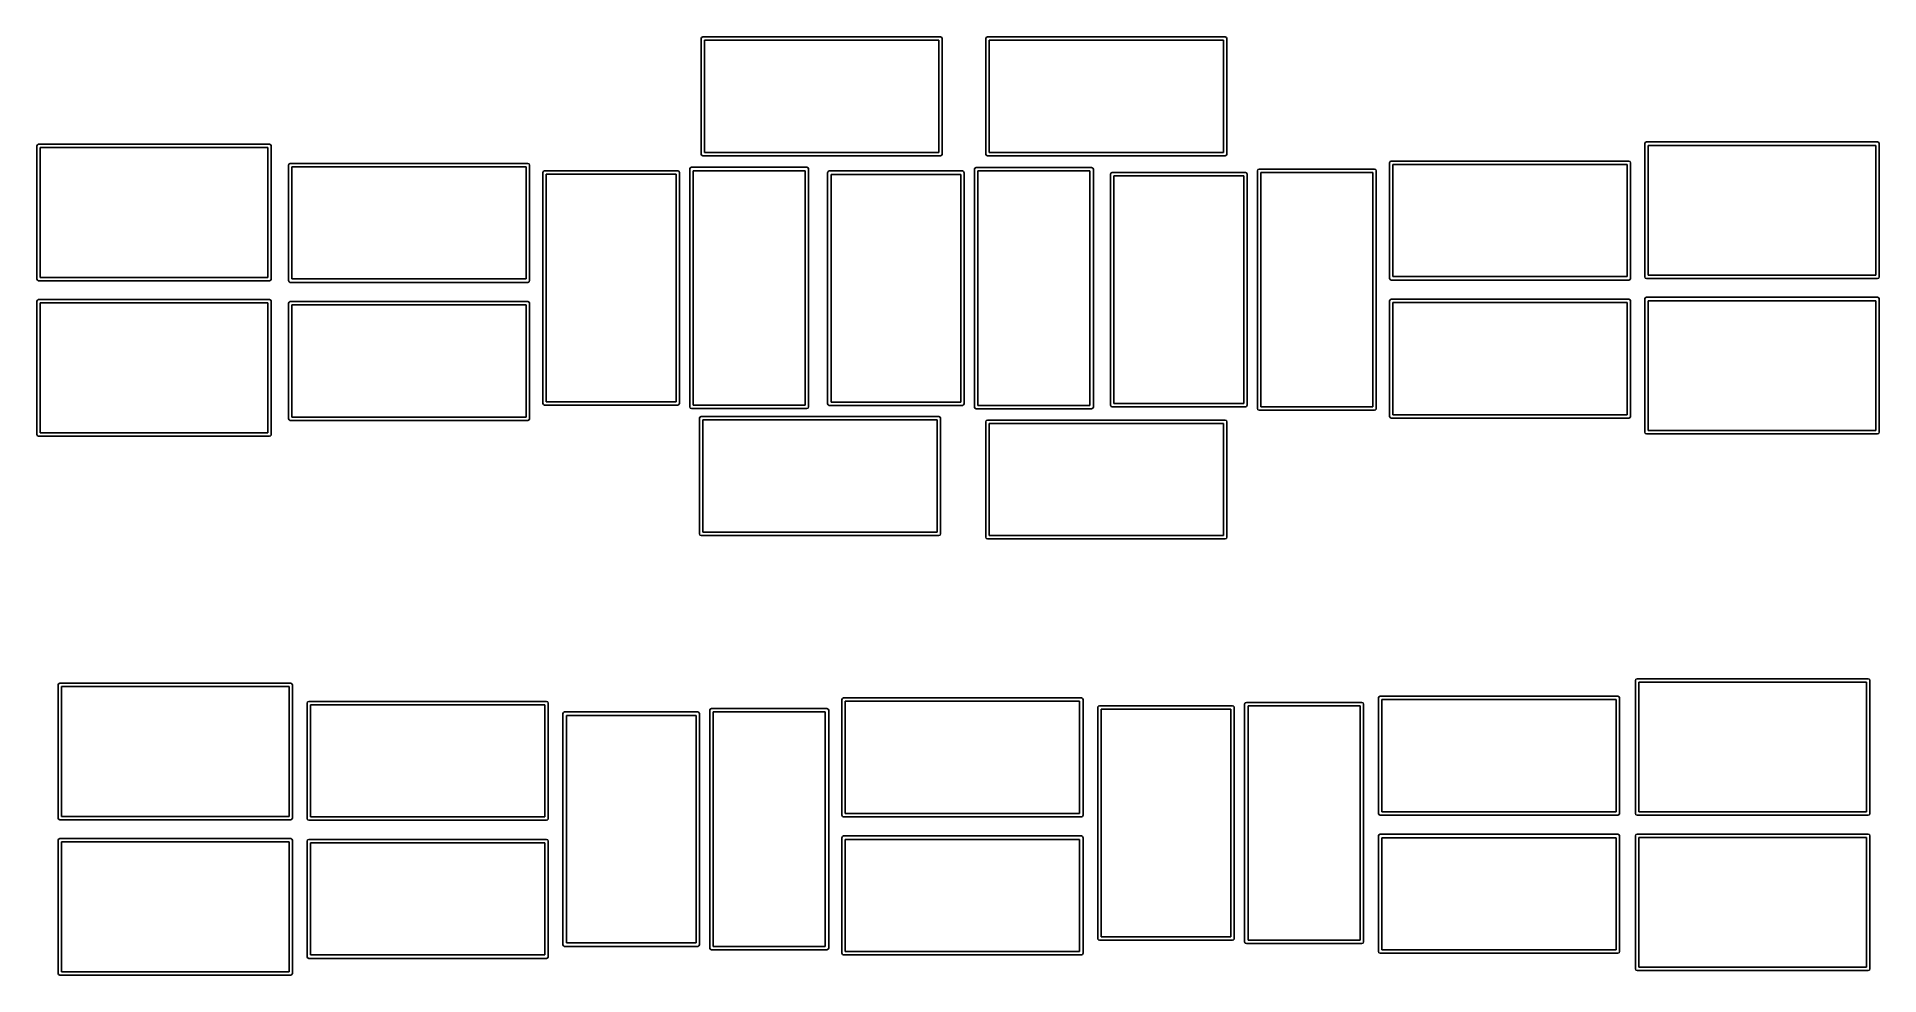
# Model space of a CAD drawing. Extents: x 0.61 to 1.68, y 0.54 to 1.09.
import ezdxf

# ---------------------------------------------------------------- set-up
doc = ezdxf.new("R2010")
doc.units = 0
doc.header["$MEASUREMENT"] = 0
doc.layers.add('BLACK', color=7, linetype='CONTINUOUS')

msp = doc.modelspace()

# ---------------------------------------------------------------- linework, layer by layer
at = {"layer": 'BLACK', "linetype": 'CONTINUOUS'}
for p, q in [((0.99852, 1.08446), (0.998808, 1.08516)), ((0.99852, 1.01754), (0.99852, 1.08446)), ((0.998808, 1.08516), (0.999504, 1.08545)), ((0.999504, 1.08545), (1.1373, 1.08545)), ((1.00049, 1.08348), (1.00049, 1.01852)), ((1.13631, 1.08348), (1.00049, 1.08348)), ((1.13631, 1.01852), (1.13631, 1.08348)), ((1.1373, 1.08545), (1.138, 1.08516)), ((1.138, 1.08516), (1.13828, 1.08446)), ((1.13828, 1.08446), (1.13828, 1.01754)), ((1.16352, 1.08446), (1.16381, 1.08516)), ((1.16352, 1.01754), (1.16352, 1.08446)), ((1.16381, 1.08516), (1.1645, 1.08545)), ((1.1645, 1.08545), (1.3023, 1.08545)), ((1.16549, 1.08348), (1.16549, 1.01852)), ((1.30131, 1.08348), (1.16549, 1.08348)), ((1.30131, 1.01852), (1.30131, 1.08348)), ((1.3023, 1.08545), (1.303, 1.08516)), ((1.303, 1.08516), (1.30328, 1.08446)), ((1.30328, 1.08446), (1.30328, 1.01754)), ((0.613508, 1.02225), (0.613796, 1.02295)), ((0.613508, 0.945087), (0.613508, 1.02225)), ((0.613796, 1.02295), (0.614492, 1.02324)), ((0.614492, 1.02324), (0.74835, 1.02324)), ((0.615476, 1.02127), (0.615476, 0.946071)), ((0.747366, 1.02127), (0.615476, 1.02127)), ((0.747366, 0.946071), (0.747366, 1.02127)), ((0.74835, 1.02324), (0.749046, 1.02295)), ((0.749046, 1.02295), (0.749335, 1.02225)), ((0.749335, 1.02225), (0.749335, 0.945087)), ((0.998808, 1.01684), (0.99852, 1.01754)), ((0.999504, 1.01655), (0.998808, 1.01684)), ((1.1373, 1.01655), (0.999504, 1.01655)), ((1.00049, 1.01852), (1.13631, 1.01852)), ((1.138, 1.01684), (1.1373, 1.01655)), ((1.13828, 1.01754), (1.138, 1.01684)), ((1.16381, 1.01684), (1.16352, 1.01754)), ((1.1645, 1.01655), (1.16381, 1.01684)), ((1.3023, 1.01655), (1.1645, 1.01655)), ((1.16549, 1.01852), (1.30131, 1.01852)), ((1.303, 1.01684), (1.3023, 1.01655)), ((1.30328, 1.01754), (1.303, 1.01684)), ((1.54549, 1.02358), (1.54578, 1.02428)), ((1.54549, 0.946417), (1.54549, 1.02358)), ((1.54578, 1.02428), (1.54647, 1.02457)), ((1.54647, 1.02457), (1.68033, 1.02457)), ((1.54746, 1.0226), (1.54746, 0.947402)), ((1.67935, 1.0226), (1.54746, 1.0226)), ((1.67935, 0.947402), (1.67935, 1.0226)), ((1.68033, 1.02457), (1.68103, 1.02428)), ((1.68103, 1.02428), (1.68131, 1.02358)), ((1.68131, 1.02358), (1.68131, 0.946417)), ((0.75937, 1.01113), (0.759658, 1.01183)), ((0.75937, 0.944205), (0.75937, 1.01113)), ((0.759658, 1.01183), (0.760354, 1.01212)), ((0.760354, 1.01212), (0.89815, 1.01212)), ((0.761339, 1.01015), (0.761339, 0.945189)), ((0.897165, 1.01015), (0.761339, 1.01015)), ((0.897165, 0.945189), (0.897165, 1.01015)), ((0.89815, 1.01212), (0.898846, 1.01183)), ((0.898846, 1.01183), (0.899134, 1.01113)), ((0.899134, 1.01113), (0.899134, 0.944205)), ((0.906835, 1.00693), (0.907123, 1.00763)), ((0.906835, 0.873071), (0.906835, 1.00693)), ((0.907123, 1.00763), (0.907819, 1.00791)), ((0.907819, 1.00791), (0.984984, 1.00791)), ((0.908803, 1.00594), (0.908803, 0.874055)), ((0.984, 1.00594), (0.908803, 1.00594)), ((0.984, 0.874055), (0.984, 1.00594)), ((0.984984, 1.00791), (0.98568, 1.00763)), ((0.98568, 1.00763), (0.985969, 1.00693)), ((0.985969, 1.00693), (0.985969, 0.873071)), ((0.991953, 1.0089), (0.992241, 1.00959)), ((0.991953, 0.871102), (0.991953, 1.0089)), ((0.992241, 1.00959), (0.992937, 1.00988)), ((0.992937, 1.00988), (1.05987, 1.00988)), ((0.993921, 1.00791), (0.993921, 0.872087)), ((1.05888, 1.00791), (0.993921, 1.00791)), ((1.05888, 0.872087), (1.05888, 1.00791)), ((1.05987, 1.00988), (1.06056, 1.00959)), ((1.06056, 1.00959), (1.06085, 1.0089)), ((1.06085, 1.0089), (1.06085, 0.871102)), ((1.07183, 1.00676), (1.07212, 1.00746)), ((1.07183, 0.872902), (1.07183, 1.00676)), ((1.07212, 1.00746), (1.07282, 1.00774)), ((1.07282, 1.00774), (1.14998, 1.00774)), ((1.0738, 1.00578), (1.0738, 0.873886)), ((1.149, 1.00578), (1.0738, 1.00578)), ((1.149, 0.873886), (1.149, 1.00578)), ((1.14998, 1.00774), (1.15068, 1.00746)), ((1.15068, 1.00746), (1.15097, 1.00676)), ((1.15097, 1.00676), (1.15097, 0.872902)), ((1.15695, 1.00873), (1.15724, 1.00942)), ((1.15695, 0.870933), (1.15695, 1.00873)), ((1.15724, 1.00942), (1.15794, 1.00971)), ((1.15794, 1.00971), (1.22487, 1.00971)), ((1.15892, 1.00774), (1.15892, 0.871917)), ((1.22388, 1.00774), (1.15892, 1.00774)), ((1.22388, 0.871917), (1.22388, 1.00774)), ((1.22487, 1.00971), (1.22556, 1.00942)), ((1.22556, 1.00942), (1.22585, 1.00873)), ((1.22585, 1.00873), (1.22585, 0.870933)), ((1.23583, 1.00593), (1.23612, 1.00663)), ((1.23583, 0.872071), (1.23583, 1.00593)), ((1.23612, 1.00663), (1.23682, 1.00691)), ((1.23682, 1.00691), (1.31398, 1.00691)), ((1.2378, 1.00494), (1.2378, 0.873055)), ((1.313, 1.00494), (1.2378, 1.00494)), ((1.313, 0.873055), (1.313, 1.00494)), ((1.31398, 1.00691), (1.31468, 1.00663)), ((1.31468, 1.00663), (1.31497, 1.00593)), ((1.31497, 1.00593), (1.31497, 0.872071)), ((1.32095, 1.0079), (1.32124, 1.00859)), ((1.32095, 0.870102), (1.32095, 1.0079)), ((1.32124, 1.00859), (1.32194, 1.00888)), ((1.32194, 1.00888), (1.38887, 1.00888)), ((1.32292, 1.00691), (1.32292, 0.871087)), ((1.38788, 1.00691), (1.32292, 1.00691)), ((1.38788, 0.871087), (1.38788, 1.00691)), ((1.38887, 1.00888), (1.38956, 1.00859)), ((1.38956, 1.00859), (1.38985, 1.0079)), ((1.38985, 1.0079), (1.38985, 0.870102)), ((1.39752, 1.01246), (1.39781, 1.01316)), ((1.39752, 0.945535), (1.39752, 1.01246)), ((1.39781, 1.01316), (1.3985, 1.01345)), ((1.3985, 1.01345), (1.5363, 1.01345)), ((1.39949, 1.01148), (1.39949, 0.94652)), ((1.53531, 1.01148), (1.39949, 1.01148)), ((1.53531, 0.94652), (1.53531, 1.01148)), ((1.5363, 1.01345), (1.537, 1.01316)), ((1.537, 1.01316), (1.53728, 1.01246)), ((1.53728, 1.01246), (1.53728, 0.945535)), ((0.613796, 0.944391), (0.613508, 0.945087)), ((0.614492, 0.944102), (0.613796, 0.944391)), ((0.74835, 0.944102), (0.614492, 0.944102)), ((0.615476, 0.946071), (0.747366, 0.946071)), ((0.749046, 0.944391), (0.74835, 0.944102)), ((0.749335, 0.945087), (0.749046, 0.944391)), ((0.759658, 0.943509), (0.75937, 0.944205)), ((0.760354, 0.94322), (0.759658, 0.943509)), ((0.89815, 0.94322), (0.760354, 0.94322)), ((0.761339, 0.945189), (0.897165, 0.945189)), ((0.898846, 0.943509), (0.89815, 0.94322)), ((0.899134, 0.944205), (0.898846, 0.943509)), ((1.39781, 0.944839), (1.39752, 0.945535)), ((1.3985, 0.944551), (1.39781, 0.944839)), ((1.5363, 0.944551), (1.3985, 0.944551)), ((1.39949, 0.94652), (1.53531, 0.94652)), ((1.537, 0.944839), (1.5363, 0.944551)), ((1.53728, 0.945535), (1.537, 0.944839)), ((1.54578, 0.945721), (1.54549, 0.946417)), ((1.54647, 0.945433), (1.54578, 0.945721)), ((1.68033, 0.945433), (1.54647, 0.945433)), ((1.54746, 0.947402), (1.67935, 0.947402)), ((1.68103, 0.945721), (1.68033, 0.945433)), ((1.68131, 0.946417), (1.68103, 0.945721)), ((0.613508, 0.932252), (0.613796, 0.932948)), ((0.613508, 0.855087), (0.613508, 0.932252)), ((0.613796, 0.932948), (0.614492, 0.933236)), ((0.614492, 0.933236), (0.74835, 0.933236)), ((0.615476, 0.931268), (0.615476, 0.856071)), ((0.747366, 0.931268), (0.615476, 0.931268)), ((0.747366, 0.856071), (0.747366, 0.931268)), ((0.74835, 0.933236), (0.749046, 0.932948)), ((0.749046, 0.932948), (0.749335, 0.932252)), ((0.749335, 0.932252), (0.749335, 0.855087)), ((0.75937, 0.931134), (0.759658, 0.93183)), ((0.75937, 0.864205), (0.75937, 0.931134)), ((0.759658, 0.93183), (0.760354, 0.932118)), ((0.760354, 0.932118), (0.89815, 0.932118)), ((0.761339, 0.93015), (0.761339, 0.865189)), ((0.897165, 0.93015), (0.761339, 0.93015)), ((0.897165, 0.865189), (0.897165, 0.93015)), ((0.89815, 0.932118), (0.898846, 0.93183)), ((0.898846, 0.93183), (0.899134, 0.931134)), ((0.899134, 0.931134), (0.899134, 0.864205)), ((1.39752, 0.932465), (1.39781, 0.933161)), ((1.39752, 0.865535), (1.39752, 0.932465)), ((1.39781, 0.933161), (1.3985, 0.933449)), ((1.3985, 0.933449), (1.5363, 0.933449)), ((1.39949, 0.93148), (1.39949, 0.86652)), ((1.53531, 0.93148), (1.39949, 0.93148)), ((1.53531, 0.86652), (1.53531, 0.93148)), ((1.5363, 0.933449), (1.537, 0.933161)), ((1.537, 0.933161), (1.53728, 0.932465)), ((1.53728, 0.932465), (1.53728, 0.865535)), ((1.54549, 0.933583), (1.54578, 0.934279)), ((1.54549, 0.856417), (1.54549, 0.933583)), ((1.54578, 0.934279), (1.54647, 0.934567)), ((1.54647, 0.934567), (1.68033, 0.934567)), ((1.54746, 0.932598), (1.54746, 0.857402)), ((1.67935, 0.932598), (1.54746, 0.932598)), ((1.67935, 0.857402), (1.67935, 0.932598)), ((1.68033, 0.934567), (1.68103, 0.934279)), ((1.68103, 0.934279), (1.68131, 0.933583)), ((1.68131, 0.933583), (1.68131, 0.856417)), ((0.761339, 0.865189), (0.897165, 0.865189)), ((0.907123, 0.872375), (0.906835, 0.873071)), ((0.907819, 0.872087), (0.907123, 0.872375)), ((0.984984, 0.872087), (0.907819, 0.872087)), ((0.908803, 0.874055), (0.984, 0.874055)), ((0.98568, 0.872375), (0.984984, 0.872087)), ((0.985969, 0.873071), (0.98568, 0.872375)), ((0.992241, 0.870406), (0.991953, 0.871102)), ((0.992937, 0.870118), (0.992241, 0.870406)), ((1.05987, 0.870118), (0.992937, 0.870118)), ((0.993921, 0.872087), (1.05888, 0.872087)), ((0.99752, 0.864465), (0.997808, 0.865161)), ((0.997808, 0.865161), (0.998504, 0.865449)), ((0.998504, 0.865449), (1.1363, 0.865449)), ((1.06056, 0.870406), (1.05987, 0.870118)), ((1.06085, 0.871102), (1.06056, 0.870406)), ((1.07212, 0.872206), (1.07183, 0.872902)), ((1.07282, 0.871917), (1.07212, 0.872206)), ((1.14998, 0.871917), (1.07282, 0.871917)), ((1.0738, 0.873886), (1.149, 0.873886)), ((1.1363, 0.865449), (1.137, 0.865161)), ((1.137, 0.865161), (1.13728, 0.864465)), ((1.15068, 0.872206), (1.14998, 0.871917)), ((1.15097, 0.872902), (1.15068, 0.872206)), ((1.15724, 0.870237), (1.15695, 0.870933)), ((1.15794, 0.869949), (1.15724, 0.870237)), ((1.22487, 0.869949), (1.15794, 0.869949)), ((1.15892, 0.871917), (1.22388, 0.871917)), ((1.22556, 0.870237), (1.22487, 0.869949)), ((1.22585, 0.870933), (1.22556, 0.870237)), ((1.23612, 0.871375), (1.23583, 0.872071)), ((1.23682, 0.871087), (1.23612, 0.871375)), ((1.31398, 0.871087), (1.23682, 0.871087)), ((1.2378, 0.873055), (1.313, 0.873055)), ((1.31468, 0.871375), (1.31398, 0.871087)), ((1.31497, 0.872071), (1.31468, 0.871375)), ((1.32124, 0.869406), (1.32095, 0.870102)), ((1.32194, 0.869118), (1.32124, 0.869406)), ((1.38887, 0.869118), (1.32194, 0.869118)), ((1.32292, 0.871087), (1.38788, 0.871087)), ((1.38956, 0.869406), (1.38887, 0.869118)), ((1.38985, 0.870102), (1.38956, 0.869406)), ((1.39781, 0.864839), (1.39752, 0.865535)), ((1.39949, 0.86652), (1.53531, 0.86652)), ((1.53728, 0.865535), (1.537, 0.864839)), ((0.613796, 0.854391), (0.613508, 0.855087)), ((0.614492, 0.854102), (0.613796, 0.854391)), ((0.615476, 0.856071), (0.747366, 0.856071)), ((0.749046, 0.854391), (0.74835, 0.854102)), ((0.749335, 0.855087), (0.749046, 0.854391)), ((0.759658, 0.863509), (0.75937, 0.864205)), ((0.760354, 0.86322), (0.759658, 0.863509)), ((0.89815, 0.86322), (0.760354, 0.86322)), ((0.898846, 0.863509), (0.89815, 0.86322)), ((0.899134, 0.864205), (0.898846, 0.863509)), ((0.99752, 0.797535), (0.99752, 0.864465)), ((0.999488, 0.86348), (0.999488, 0.79852)), ((1.13531, 0.86348), (0.999488, 0.86348)), ((1.13531, 0.79852), (1.13531, 0.86348)), ((1.13728, 0.864465), (1.13728, 0.797535)), ((1.16352, 0.862465), (1.16381, 0.863161)), ((1.16352, 0.795535), (1.16352, 0.862465)), ((1.16381, 0.863161), (1.1645, 0.863449)), ((1.1645, 0.863449), (1.3023, 0.863449)), ((1.16549, 0.86148), (1.16549, 0.79652)), ((1.30131, 0.86148), (1.16549, 0.86148)), ((1.30131, 0.79652), (1.30131, 0.86148)), ((1.3023, 0.863449), (1.303, 0.863161)), ((1.303, 0.863161), (1.30328, 0.862465)), ((1.30328, 0.862465), (1.30328, 0.795535)), ((1.3985, 0.864551), (1.39781, 0.864839)), ((1.5363, 0.864551), (1.3985, 0.864551)), ((1.537, 0.864839), (1.5363, 0.864551)), ((1.54578, 0.855721), (1.54549, 0.856417)), ((1.54647, 0.855433), (1.54578, 0.855721)), ((1.68033, 0.855433), (1.54647, 0.855433)), ((1.54746, 0.857402), (1.67935, 0.857402)), ((1.68103, 0.855721), (1.68033, 0.855433)), ((1.68131, 0.856417), (1.68103, 0.855721)), ((0.74835, 0.854102), (0.614492, 0.854102)), ((0.997808, 0.796839), (0.99752, 0.797535)), ((0.998504, 0.796551), (0.997808, 0.796839)), ((1.1363, 0.796551), (0.998504, 0.796551)), ((0.999488, 0.79852), (1.13531, 0.79852)), ((1.137, 0.796839), (1.1363, 0.796551)), ((1.13728, 0.797535), (1.137, 0.796839)), ((1.16381, 0.794839), (1.16352, 0.795535)), ((1.1645, 0.794551), (1.16381, 0.794839)), ((1.3023, 0.794551), (1.1645, 0.794551)), ((1.16549, 0.79652), (1.30131, 0.79652)), ((1.303, 0.794839), (1.3023, 0.794551)), ((1.30328, 0.795535), (1.303, 0.794839)), ((0.62585, 0.709984), (0.626139, 0.71068)), ((0.62585, 0.632819), (0.62585, 0.709984)), ((0.626139, 0.71068), (0.626835, 0.710969)), ((0.626835, 0.710969), (0.760693, 0.710969)), ((0.627819, 0.709), (0.627819, 0.633803)), ((0.759709, 0.709), (0.627819, 0.709)), ((0.759709, 0.633803), (0.759709, 0.709)), ((0.760693, 0.710969), (0.761389, 0.71068)), ((0.761389, 0.71068), (0.761677, 0.709984)), ((0.761677, 0.709984), (0.761677, 0.632819)), ((1.54009, 0.712583), (1.54037, 0.713279)), ((1.54009, 0.635417), (1.54009, 0.712583)), ((1.54037, 0.713279), (1.54107, 0.713567)), ((1.54107, 0.713567), (1.67493, 0.713567)), ((1.54206, 0.711598), (1.54206, 0.636402)), ((1.67394, 0.711598), (1.54206, 0.711598)), ((1.67394, 0.636402), (1.67394, 0.711598)), ((1.67493, 0.713567), (1.67563, 0.713279)), ((1.67563, 0.713279), (1.67591, 0.712583)), ((1.67591, 0.712583), (1.67591, 0.635417)), ((0.770118, 0.699465), (0.770406, 0.700161)), ((0.770118, 0.632535), (0.770118, 0.699465)), ((0.770406, 0.700161), (0.771102, 0.700449)), ((0.771102, 0.700449), (0.908898, 0.700449)), ((0.772087, 0.69848), (0.772087, 0.63352)), ((0.907913, 0.69848), (0.772087, 0.69848)), ((0.907913, 0.63352), (0.907913, 0.69848)), ((0.908898, 0.700449), (0.909594, 0.700161)), ((0.909594, 0.700161), (0.909882, 0.699465)), ((0.909882, 0.699465), (0.909882, 0.632535)), ((0.918721, 0.694027), (0.919417, 0.694315)), ((0.919417, 0.694315), (0.996583, 0.694315)), ((0.996583, 0.694315), (0.997279, 0.694027)), ((1.00355, 0.695299), (1.00384, 0.695995)), ((1.00355, 0.557504), (1.00355, 0.695299)), ((1.00384, 0.695995), (1.00454, 0.696283)), ((1.00454, 0.696283), (1.07146, 0.696283)), ((1.00552, 0.694315), (1.00552, 0.558488)), ((1.07048, 0.694315), (1.00552, 0.694315)), ((1.07048, 0.558488), (1.07048, 0.694315)), ((1.07146, 0.696283), (1.07216, 0.695995)), ((1.07216, 0.695995), (1.07245, 0.695299)), ((1.07245, 0.695299), (1.07245, 0.557504)), ((1.08012, 0.701465), (1.08041, 0.702161)), ((1.08012, 0.634535), (1.08012, 0.701465)), ((1.08041, 0.702161), (1.0811, 0.702449)), ((1.0811, 0.702449), (1.2189, 0.702449)), ((1.08209, 0.70048), (1.08209, 0.63552)), ((1.21791, 0.70048), (1.08209, 0.70048)), ((1.21791, 0.63552), (1.21791, 0.70048)), ((1.2189, 0.702449), (1.21959, 0.702161)), ((1.21959, 0.702161), (1.21988, 0.701465)), ((1.21988, 0.701465), (1.21988, 0.634535)), ((1.22843, 0.696929), (1.22872, 0.697625)), ((1.22843, 0.563071), (1.22843, 0.696929)), ((1.22872, 0.697625), (1.22942, 0.697913)), ((1.22942, 0.697913), (1.30658, 0.697913)), ((1.2304, 0.695945), (1.2304, 0.564055)), ((1.3056, 0.695945), (1.2304, 0.695945)), ((1.3056, 0.564055), (1.3056, 0.695945)), ((1.30658, 0.697913), (1.30728, 0.697625)), ((1.30728, 0.697625), (1.30757, 0.696929)), ((1.30757, 0.696929), (1.30757, 0.563071)), ((1.31355, 0.698898), (1.31384, 0.699594)), ((1.31355, 0.561102), (1.31355, 0.698898)), ((1.31384, 0.699594), (1.31454, 0.699882)), ((1.31454, 0.699882), (1.38146, 0.699882)), ((1.31552, 0.697913), (1.31552, 0.562087)), ((1.38048, 0.697913), (1.31552, 0.697913)), ((1.38048, 0.562087), (1.38048, 0.697913)), ((1.38146, 0.699882), (1.38216, 0.699594)), ((1.38216, 0.699594), (1.38245, 0.698898)), ((1.38245, 0.698898), (1.38245, 0.561102)), ((1.39112, 0.702465), (1.39141, 0.703161)), ((1.39112, 0.635535), (1.39112, 0.702465)), ((1.39141, 0.703161), (1.3921, 0.703449)), ((1.3921, 0.703449), (1.5299, 0.703449)), ((1.39309, 0.70148), (1.39309, 0.63652)), ((1.52891, 0.70148), (1.39309, 0.70148)), ((1.52891, 0.63652), (1.52891, 0.70148)), ((1.5299, 0.703449), (1.53059, 0.703161)), ((1.53059, 0.703161), (1.53088, 0.702465)), ((1.53088, 0.702465), (1.53088, 0.635535)), ((0.918433, 0.693331), (0.918721, 0.694027)), ((0.918433, 0.559472), (0.918433, 0.693331)), ((0.920402, 0.692346), (0.920402, 0.560457)), ((0.995598, 0.692346), (0.920402, 0.692346)), ((0.995598, 0.560457), (0.995598, 0.692346)), ((0.997279, 0.694027), (0.997567, 0.693331)), ((0.997567, 0.693331), (0.997567, 0.559472)), ((0.626139, 0.632123), (0.62585, 0.632819)), ((0.626835, 0.631835), (0.626139, 0.632123)), ((0.760693, 0.631835), (0.626835, 0.631835)), ((0.627819, 0.633803), (0.759709, 0.633803)), ((0.761389, 0.632123), (0.760693, 0.631835)), ((0.761677, 0.632819), (0.761389, 0.632123)), ((0.770406, 0.631839), (0.770118, 0.632535)), ((0.771102, 0.631551), (0.770406, 0.631839)), ((0.908898, 0.631551), (0.771102, 0.631551)), ((0.772087, 0.63352), (0.907913, 0.63352)), ((0.909594, 0.631839), (0.908898, 0.631551)), ((0.909882, 0.632535), (0.909594, 0.631839)), ((1.08041, 0.633839), (1.08012, 0.634535)), ((1.0811, 0.633551), (1.08041, 0.633839)), ((1.2189, 0.633551), (1.0811, 0.633551)), ((1.08209, 0.63552), (1.21791, 0.63552)), ((1.21959, 0.633839), (1.2189, 0.633551)), ((1.21988, 0.634535), (1.21959, 0.633839)), ((1.39141, 0.634839), (1.39112, 0.635535)), ((1.3921, 0.634551), (1.39141, 0.634839)), ((1.5299, 0.634551), (1.3921, 0.634551)), ((1.39309, 0.63652), (1.52891, 0.63652)), ((1.53059, 0.634839), (1.5299, 0.634551)), ((1.53088, 0.635535), (1.53059, 0.634839)), ((1.54037, 0.634721), (1.54009, 0.635417)), ((1.54107, 0.634433), (1.54037, 0.634721)), ((1.67493, 0.634433), (1.54107, 0.634433)), ((1.54206, 0.636402), (1.67394, 0.636402)), ((1.67563, 0.634721), (1.67493, 0.634433)), ((1.67591, 0.635417), (1.67563, 0.634721)), ((0.62585, 0.619984), (0.626139, 0.62068)), ((0.62585, 0.542819), (0.62585, 0.619984)), ((0.626139, 0.62068), (0.626835, 0.620969)), ((0.626835, 0.620969), (0.760693, 0.620969)), ((0.760693, 0.620969), (0.761389, 0.62068)), ((0.761389, 0.62068), (0.761677, 0.619984)), ((0.761677, 0.619984), (0.761677, 0.542819)), ((0.770118, 0.619465), (0.770406, 0.620161)), ((0.770118, 0.552535), (0.770118, 0.619465)), ((0.770406, 0.620161), (0.771102, 0.620449)), ((0.771102, 0.620449), (0.908898, 0.620449)), ((0.908898, 0.620449), (0.909594, 0.620161)), ((0.909594, 0.620161), (0.909882, 0.619465)), ((0.909882, 0.619465), (0.909882, 0.552535)), ((1.08012, 0.621465), (1.08041, 0.622161)), ((1.08012, 0.554535), (1.08012, 0.621465)), ((1.08041, 0.622161), (1.0811, 0.622449)), ((1.0811, 0.622449), (1.2189, 0.622449)), ((1.08209, 0.62048), (1.08209, 0.55552)), ((1.21791, 0.62048), (1.08209, 0.62048)), ((1.21791, 0.55552), (1.21791, 0.62048)), ((1.2189, 0.622449), (1.21959, 0.622161)), ((1.21959, 0.622161), (1.21988, 0.621465)), ((1.21988, 0.621465), (1.21988, 0.554535)), ((1.39112, 0.622465), (1.39141, 0.623161)), ((1.39112, 0.555535), (1.39112, 0.622465)), ((1.39141, 0.623161), (1.3921, 0.623449)), ((1.3921, 0.623449), (1.5299, 0.623449)), ((1.39309, 0.62148), (1.39309, 0.55652)), ((1.52891, 0.62148), (1.39309, 0.62148)), ((1.52891, 0.55652), (1.52891, 0.62148)), ((1.5299, 0.623449), (1.53059, 0.623161)), ((1.53059, 0.623161), (1.53088, 0.622465)), ((1.53088, 0.622465), (1.53088, 0.555535)), ((1.54009, 0.622583), (1.54037, 0.623279)), ((1.54009, 0.545417), (1.54009, 0.622583)), ((1.54037, 0.623279), (1.54107, 0.623567)), ((1.54107, 0.623567), (1.67493, 0.623567)), ((1.54206, 0.621598), (1.54206, 0.546402)), ((1.67394, 0.621598), (1.54206, 0.621598)), ((1.67394, 0.546402), (1.67394, 0.621598)), ((1.67493, 0.623567), (1.67563, 0.623279)), ((1.67563, 0.623279), (1.67591, 0.622583)), ((1.67591, 0.622583), (1.67591, 0.545417)), ((0.627819, 0.619), (0.627819, 0.543803)), ((0.759709, 0.619), (0.627819, 0.619)), ((0.759709, 0.543803), (0.759709, 0.619)), ((0.772087, 0.61848), (0.772087, 0.55352)), ((0.907913, 0.61848), (0.772087, 0.61848)), ((0.907913, 0.55352), (0.907913, 0.61848)), ((0.918721, 0.558776), (0.918433, 0.559472)), ((0.919417, 0.558488), (0.918721, 0.558776)), ((0.996583, 0.558488), (0.919417, 0.558488)), ((0.920402, 0.560457), (0.995598, 0.560457)), ((0.997279, 0.558776), (0.996583, 0.558488)), ((0.997567, 0.559472), (0.997279, 0.558776)), ((1.00384, 0.556808), (1.00355, 0.557504)), ((1.00454, 0.55652), (1.00384, 0.556808)), ((1.07146, 0.55652), (1.00454, 0.55652)), ((1.00552, 0.558488), (1.07048, 0.558488)), ((1.07216, 0.556808), (1.07146, 0.55652)), ((1.07245, 0.557504), (1.07216, 0.556808)), ((1.08209, 0.55552), (1.21791, 0.55552)), ((1.22872, 0.562375), (1.22843, 0.563071)), ((1.22942, 0.562087), (1.22872, 0.562375)), ((1.30658, 0.562087), (1.22942, 0.562087)), ((1.2304, 0.564055), (1.3056, 0.564055)), ((1.30728, 0.562375), (1.30658, 0.562087)), ((1.30757, 0.563071), (1.30728, 0.562375)), ((1.31384, 0.560406), (1.31355, 0.561102)), ((1.31454, 0.560118), (1.31384, 0.560406)), ((1.38146, 0.560118), (1.31454, 0.560118)), ((1.31552, 0.562087), (1.38048, 0.562087)), ((1.38216, 0.560406), (1.38146, 0.560118)), ((1.38245, 0.561102), (1.38216, 0.560406)), ((1.39141, 0.554839), (1.39112, 0.555535)), ((1.39309, 0.55652), (1.52891, 0.55652)), ((1.53088, 0.555535), (1.53059, 0.554839)), ((0.770406, 0.551839), (0.770118, 0.552535)), ((0.771102, 0.551551), (0.770406, 0.551839)), ((0.908898, 0.551551), (0.771102, 0.551551)), ((0.772087, 0.55352), (0.907913, 0.55352)), ((0.909594, 0.551839), (0.908898, 0.551551)), ((0.909882, 0.552535), (0.909594, 0.551839)), ((1.08041, 0.553839), (1.08012, 0.554535)), ((1.0811, 0.553551), (1.08041, 0.553839)), ((1.2189, 0.553551), (1.0811, 0.553551)), ((1.21959, 0.553839), (1.2189, 0.553551)), ((1.21988, 0.554535), (1.21959, 0.553839)), ((1.3921, 0.554551), (1.39141, 0.554839)), ((1.5299, 0.554551), (1.3921, 0.554551)), ((1.53059, 0.554839), (1.5299, 0.554551)), ((1.54037, 0.544721), (1.54009, 0.545417)), ((1.54107, 0.544433), (1.54037, 0.544721)), ((1.54206, 0.546402), (1.67394, 0.546402)), ((1.67563, 0.544721), (1.67493, 0.544433)), ((1.67591, 0.545417), (1.67563, 0.544721)), ((0.626139, 0.542123), (0.62585, 0.542819)), ((0.626835, 0.541835), (0.626139, 0.542123)), ((0.760693, 0.541835), (0.626835, 0.541835)), ((0.627819, 0.543803), (0.759709, 0.543803)), ((0.761389, 0.542123), (0.760693, 0.541835)), ((0.761677, 0.542819), (0.761389, 0.542123)), ((1.67493, 0.544433), (1.54107, 0.544433))]:
    msp.add_line(p, q, dxfattribs=at)

doc.saveas('drawing.dxf')
